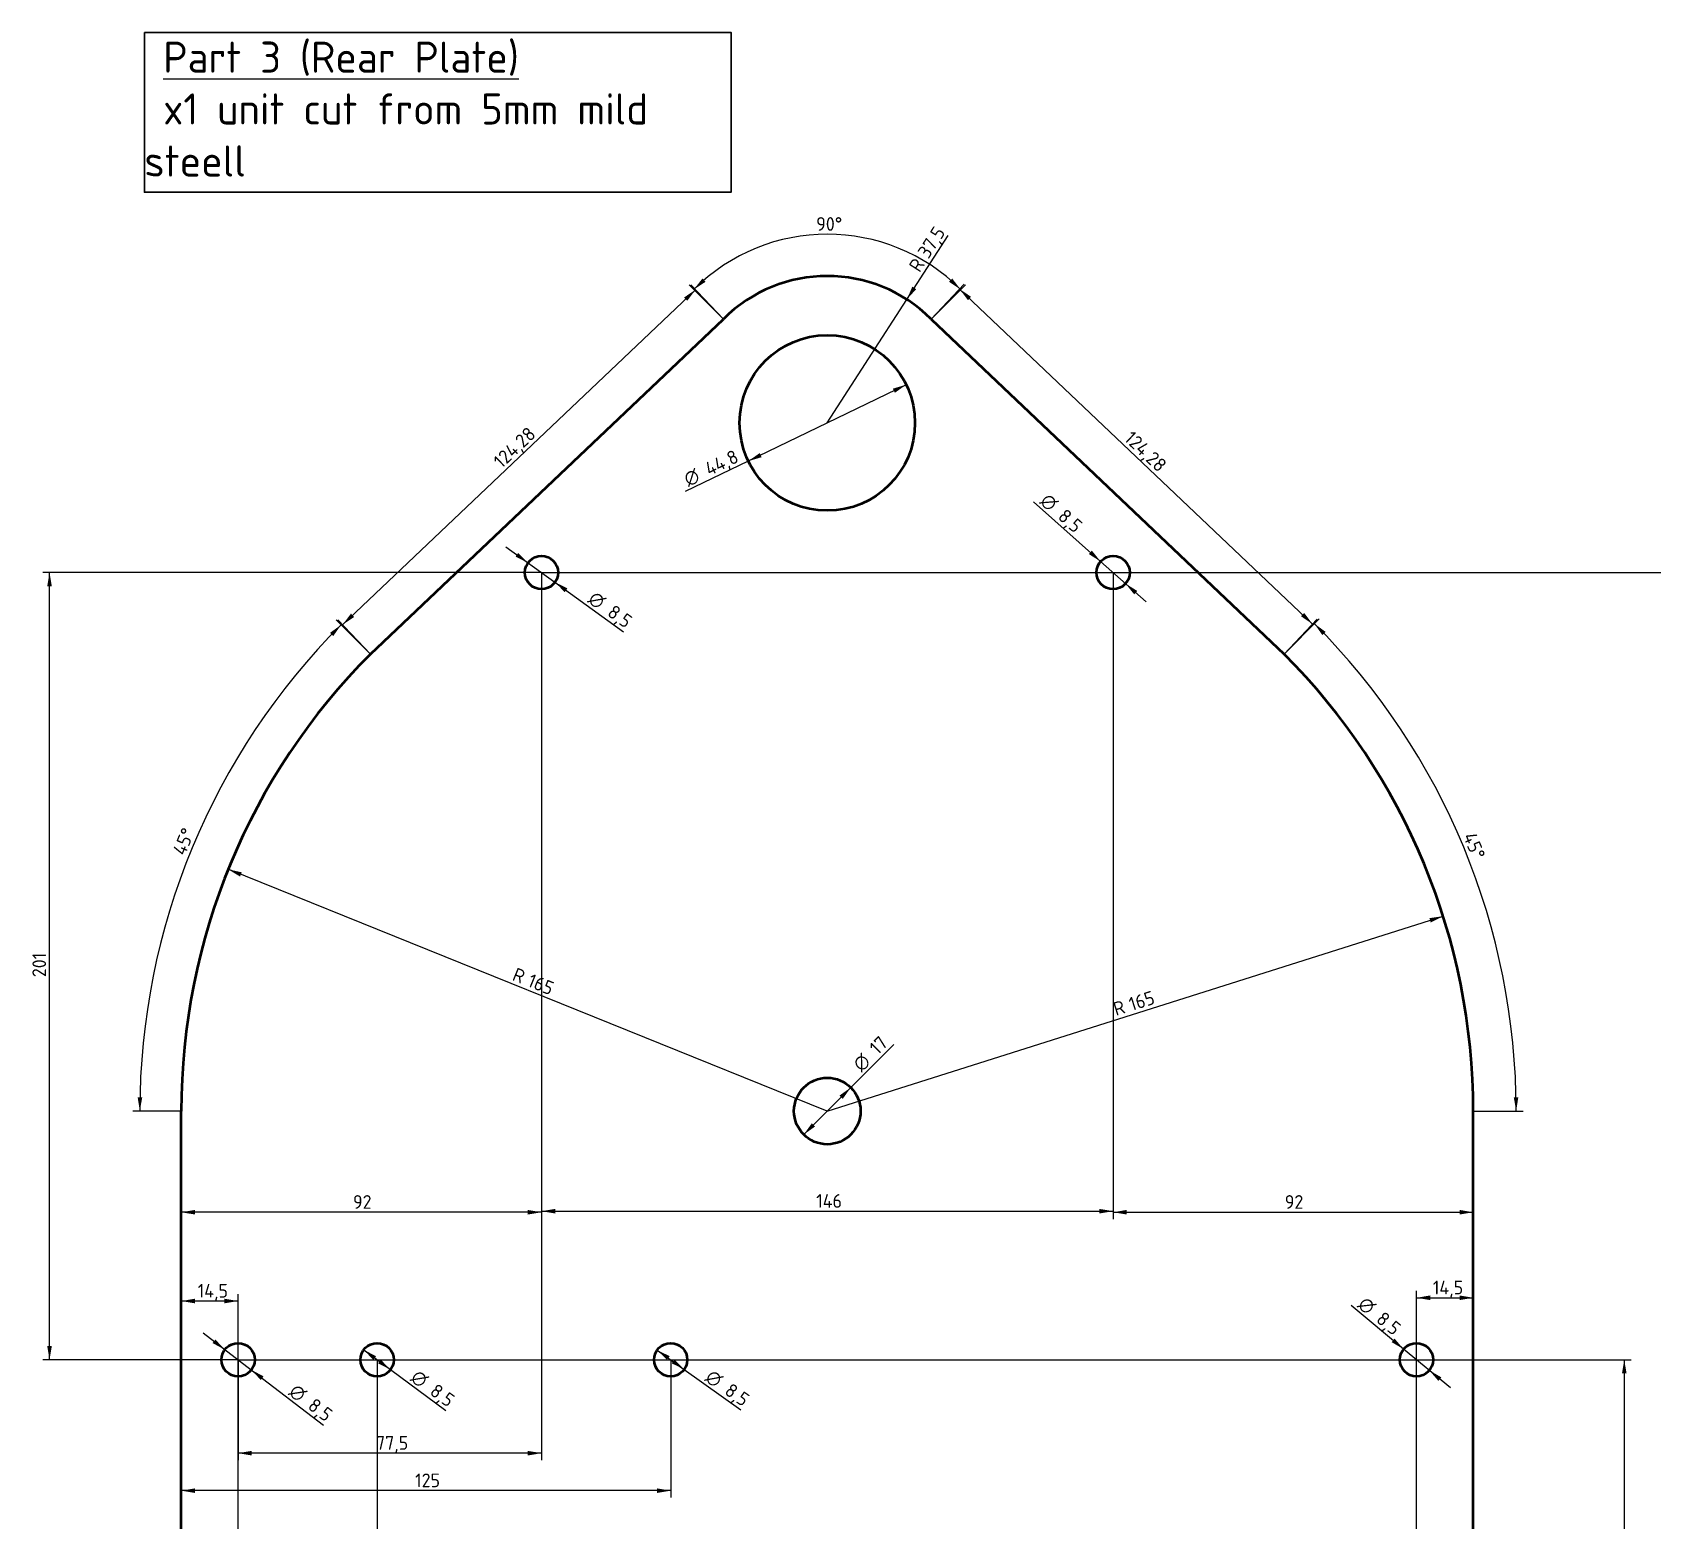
# Model space of a CAD drawing. Header units: millimetres. Extents: x -241 to 1487, y 11 to 833.
# Drawn here: x 312.8 to 726.6, y 242.8 to 622.8 of the extents above; entities that cross this region are included whole.
import ezdxf
from ezdxf.enums import TextEntityAlignment as Align

# ---------------------------------------------------------------- set-up
doc = ezdxf.new("R2010")
doc.units = ezdxf.units.MM
doc.layers.add('Default', color=7, linetype='Continuous')
doc.layers.add('Dimensions', color=7, linetype='Continuous')
doc.styles.add('SEACAD_Solid_Edge_ISO', font='seiso.ttf')
doc.styles.add('SEACAD_Solid_Edge_ISO1_Symbols', font='semeci1.ttf')
doc.dimstyles.new('ISO_(mm)', dxfattribs={"dimtxt": 3.5, "dimasz": 3.5, "dimexe": 1.75, "dimexo": 0, "dimgap": 0.875, "dimtad": 1, "dimtxsty": 'SEACAD_Solid_Edge_ISO', "dimblk1": '_SE_FILLED', "dimblk2": '_SE_FILLED', "dimsah": 1, "dimcen": 1.75, "dimadec": 0, "dimazin": 0, "dimtfac": 0.5, "dimtmove": 0, "dimatfit": 3, "dimfxl": 1, "dimarcsym": 0})

# ---------------------------------------------------------------- blocks, each defined once
blk = doc.blocks.new('DMBLK172')
at = {"layer": 'Dimensions', "linetype": 'Continuous', "lineweight": 25}
for points in [[(475.55, 284.8), (472.36, 286.36), (474.87, 283.85)], [(476.77, 283.93), (476.09, 282.98), (479.27, 281.42)]]:
    blk.add_hatch(color=7, dxfattribs=at).paths.add_polyline_path(points)
at = {"layer": 'Dimensions', "color": 7, "linetype": 'Continuous', "lineweight": 25}
for p, q in [((472.36, 286.36), (479.27, 281.42)), ((479.27, 281.42), (493.74, 271.06))]:
    blk.add_line(p, q, dxfattribs=at)
for s, style, p in [('O', 'SEACAD_Solid_Edge_ISO1_Symbols', (486.47, 281.64)), ('8,5', 'SEACAD_Solid_Edge_ISO', (491.35, 278.15))]:
    blk.add_text(s, height=3.5, rotation=324.4009, dxfattribs=dict(at, style=style)).set_placement(p, align=Align.TOP_LEFT)
blk = doc.blocks.new('_SE_FILLED')
at = {"color": 0}
blk.add_line((0, 0), (-1, 0), dxfattribs=at)
blk.add_solid([(0, 0), (-1, -0.1665), (-1, 0.1665), (0, 0)], dxfattribs=at)
blk = doc.blocks.new('DMBLK173')
at = {"layer": 'Dimensions', "linetype": 'Continuous', "lineweight": 25}
for points in [[(400.56, 284.8), (397.4, 286.42), (399.87, 283.87)], [(401.77, 283.91), (401.07, 282.97), (404.23, 281.36)]]:
    blk.add_hatch(color=7, dxfattribs=at).paths.add_polyline_path(points)
at = {"layer": 'Dimensions', "color": 7, "linetype": 'Continuous', "lineweight": 25}
for p, q in [((397.4, 286.42), (404.23, 281.36)), ((404.23, 281.36), (418.38, 270.9))]:
    blk.add_line(p, q, dxfattribs=at)
for s, style, p in [('O', 'SEACAD_Solid_Edge_ISO1_Symbols', (411.27, 281.6)), ('8,5', 'SEACAD_Solid_Edge_ISO', (416.1, 278.03))]:
    blk.add_text(s, height=3.5, rotation=323.5287, dxfattribs=dict(at, style=style)).set_placement(p, align=Align.TOP_LEFT)
blk = doc.blocks.new('DMBLK174')
at = {"layer": 'Dimensions', "linetype": 'Continuous', "lineweight": 25}
for points in [[(659.97, 288.38), (663.04, 286.6), (660.72, 289.28)], [(671.91, 278.5), (672.66, 279.4), (669.59, 281.18)]]:
    blk.add_hatch(color=7, dxfattribs=at).paths.add_polyline_path(points)
at = {"layer": 'Dimensions', "color": 7, "linetype": 'Continuous', "lineweight": 25}
for p, q in [((663.04, 286.6), (649.63, 297.7)), ((674.98, 276.72), (663.04, 286.6))]:
    blk.add_line(p, q, dxfattribs=at)
for s, style, p in [('O', 'SEACAD_Solid_Edge_ISO1_Symbols', (653.37, 300.29)), ('8,5', 'SEACAD_Solid_Edge_ISO', (657.99, 296.46))]:
    blk.add_text(s, height=3.5, rotation=320.3834, dxfattribs=dict(at, style=style)).set_placement(p, align=Align.TOP_LEFT)
blk = doc.blocks.new('DMBLK175')
at = {"layer": 'Dimensions', "linetype": 'Continuous', "lineweight": 25}
for points in [[(582.63, 489.6), (585.64, 487.71), (583.41, 490.47)], [(594.22, 479.31), (595, 480.18), (591.99, 482.07)]]:
    blk.add_hatch(color=7, dxfattribs=at).paths.add_polyline_path(points)
at = {"layer": 'Dimensions', "color": 7, "linetype": 'Continuous', "lineweight": 25}
for p, q in [((585.64, 487.71), (568.48, 502.96)), ((597.23, 477.42), (585.64, 487.71))]:
    blk.add_line(p, q, dxfattribs=at)
for s, style, p in [('O', 'SEACAD_Solid_Edge_ISO1_Symbols', (572.3, 505.41)), ('8,5', 'SEACAD_Solid_Edge_ISO', (576.78, 501.43))]:
    blk.add_text(s, height=3.5, rotation=318.3827, dxfattribs=dict(at, style=style)).set_placement(p, align=Align.TOP_LEFT)
blk = doc.blocks.new('DMBLK176')
at = {"layer": 'Dimensions', "linetype": 'Continuous', "lineweight": 25}
for points in [[(436.87, 489.89), (436.19, 488.95), (439.37, 487.37)], [(449.45, 480.83), (446.26, 482.41), (448.76, 479.89)]]:
    blk.add_hatch(color=7, dxfattribs=at).paths.add_polyline_path(points)
at = {"layer": 'Dimensions', "color": 7, "linetype": 'Continuous', "lineweight": 25}
for p, q in [((433.69, 491.46), (446.26, 482.41)), ((446.26, 482.41), (463.79, 469.79))]:
    blk.add_line(p, q, dxfattribs=at)
for s, style, p in [('O', 'SEACAD_Solid_Edge_ISO1_Symbols', (456.55, 480.39)), ('8,5', 'SEACAD_Solid_Edge_ISO', (461.41, 476.89))]:
    blk.add_text(s, height=3.5, rotation=324.2392, dxfattribs=dict(at, style=style)).set_placement(p, align=Align.TOP_LEFT)
blk = doc.blocks.new('DMBLK181')
at = {"layer": 'Dimensions', "linetype": 'Continuous', "lineweight": 25}
for points in [[(354.32, 299.47), (350.82, 298.88), (354.32, 298.3)], [(361.82, 299.47), (361.82, 298.3), (365.32, 298.88)]]:
    blk.add_hatch(color=7, dxfattribs=at).paths.add_polyline_path(points)
at = {"layer": 'Dimensions', "color": 7, "linetype": 'Continuous', "lineweight": 25}
for p, q in [((365.32, 298.88), (350.82, 298.88)), ((365.32, 72.05), (365.32, 300.63))]:
    blk.add_line(p, q, dxfattribs=at)
at = {"layer": 'Dimensions', "color": 7, "linetype": 'Continuous', "lineweight": 25, "style": 'SEACAD_Solid_Edge_ISO'}
blk.add_text('14,5', height=3.5, dxfattribs=at).set_placement((355, 303.26), align=Align.TOP_LEFT)
blk = doc.blocks.new('DMBLK182')
at = {"layer": 'Dimensions', "linetype": 'Continuous', "lineweight": 25}
for points in [[(669.82, 300.3), (666.32, 299.71), (669.82, 299.13)], [(677.32, 300.3), (677.32, 299.13), (680.82, 299.71)]]:
    blk.add_hatch(color=7, dxfattribs=at).paths.add_polyline_path(points)
at = {"layer": 'Dimensions', "color": 7, "linetype": 'Continuous', "lineweight": 25}
for p, q in [((666.32, 72.05), (666.32, 301.46)), ((666.32, 299.71), (680.82, 299.71))]:
    blk.add_line(p, q, dxfattribs=at)
at = {"layer": 'Dimensions', "color": 7, "linetype": 'Continuous', "lineweight": 25, "style": 'SEACAD_Solid_Edge_ISO'}
blk.add_text('14,5', height=3.5, dxfattribs=at).set_placement((670.5, 304.09), align=Align.TOP_LEFT)
blk = doc.blocks.new('DMBLK183')
at = {"layer": 'Dimensions', "linetype": 'Continuous', "lineweight": 25}
for points in [[(719.98, 280.39), (719.39, 283.89), (718.81, 280.39)], [(719.98, 50.89), (718.81, 50.89), (719.39, 47.39)]]:
    blk.add_hatch(color=7, dxfattribs=at).paths.add_polyline_path(points)
at = {"layer": 'Dimensions', "color": 7, "linetype": 'Continuous', "lineweight": 25}
for p, q in [((365.32, 283.89), (721.14, 283.89)), ((719.39, 283.89), (719.39, 47.39)), ((680.82, 47.39), (721.14, 47.39))]:
    blk.add_line(p, q, dxfattribs=at)
at = {"layer": 'Dimensions', "color": 7, "linetype": 'Continuous', "lineweight": 25, "style": 'SEACAD_Solid_Edge_ISO'}
blk.add_text('236,5', height=3.5, rotation=90, dxfattribs=at).set_placement((715.02, 161.26), align=Align.TOP_LEFT)
blk = doc.blocks.new('DMBLK184')
at = {"layer": 'Dimensions', "linetype": 'Continuous', "lineweight": 25}
for points in [[(740.98, 481.39), (740.39, 484.89), (739.81, 481.39)], [(740.98, 50.89), (739.81, 50.89), (740.39, 47.39)]]:
    blk.add_hatch(color=7, dxfattribs=at).paths.add_polyline_path(points)
at = {"layer": 'Dimensions', "color": 7, "linetype": 'Continuous', "lineweight": 25}
for p, q in [((442.82, 484.89), (742.14, 484.89)), ((740.39, 484.89), (740.39, 47.39)), ((680.82, 47.39), (742.14, 47.39))]:
    blk.add_line(p, q, dxfattribs=at)
at = {"layer": 'Dimensions', "color": 7, "linetype": 'Continuous', "lineweight": 25, "style": 'SEACAD_Solid_Edge_ISO'}
blk.add_text('437,5', height=3.5, rotation=90, dxfattribs=at).set_placement((736.02, 261.76), align=Align.TOP_LEFT)
blk = doc.blocks.new('DMBLK185')
at = {"layer": 'Dimensions', "linetype": 'Continuous', "lineweight": 25}
blk.add_hatch(color=7, dxfattribs=at).paths.add_polyline_path([(669.63, 396.64), (669.98, 395.53), (673.14, 397.14)])
at = {"layer": 'Dimensions', "color": 7, "linetype": 'Continuous', "lineweight": 25}
blk.add_line((515.82, 347.39), (673.14, 397.14), dxfattribs=at)
at = {"layer": 'Dimensions', "color": 7, "linetype": 'Continuous', "lineweight": 25, "style": 'SEACAD_Solid_Edge_ISO'}
for s, p in [('165', (592.49, 376.22)), ('R', (588.52, 374.97))]:
    blk.add_text(s, height=3.5, rotation=17.5474, dxfattribs=at).set_placement(p, align=Align.TOP_LEFT)
blk = doc.blocks.new('DMBLK186')
at = {"layer": 'Dimensions', "linetype": 'Continuous', "lineweight": 25}
for points in [[(643.11, 469.73), (640.25, 471.82), (642.28, 468.91)], [(691.17, 350.88), (691.79, 347.39), (692.33, 350.9)]]:
    blk.add_hatch(color=7, dxfattribs=at).paths.add_polyline_path(points)
at = {"layer": 'Dimensions', "color": 7, "linetype": 'Continuous', "lineweight": 25}
for p, q in [((632.49, 464.06), (641.48, 473.06)), ((680.82, 347.39), (693.54, 347.39))]:
    blk.add_line(p, q, dxfattribs=at)
blk.add_arc((515.82, 347.39), 175.97, 0, 45, dxfattribs=at)
at = {"layer": 'Dimensions', "color": 7, "linetype": 'Continuous', "lineweight": 25, "style": 'SEACAD_Solid_Edge_ISO'}
blk.add_text('45°', height=3.5, rotation=292.5, dxfattribs=at).set_placement((681.38, 418.94), align=Align.TOP_LEFT)
blk = doc.blocks.new('DMBLK187')
at = {"layer": 'Dimensions', "linetype": 'Continuous', "lineweight": 25}
for points in [[(552.55, 555.29), (549.61, 557.28), (551.75, 554.45)], [(637.63, 474.57), (636.83, 473.72), (639.77, 471.74)]]:
    blk.add_hatch(color=7, dxfattribs=at).paths.add_polyline_path(points)
at = {"layer": 'Dimensions', "color": 7, "linetype": 'Continuous', "lineweight": 25}
for p, q in [((542.33, 549.61), (550.82, 558.55)), ((549.61, 557.28), (639.77, 471.74)), ((632.49, 464.06), (640.97, 473.01))]:
    blk.add_line(p, q, dxfattribs=at)
at = {"layer": 'Dimensions', "color": 7, "linetype": 'Continuous', "lineweight": 25, "style": 'SEACAD_Solid_Edge_ISO'}
blk.add_text('124,28', height=3.5, rotation=316.5037, dxfattribs=at).set_placement((593.84, 521.35), align=Align.TOP_LEFT)
blk = doc.blocks.new('DMBLK188')
at = {"layer": 'Dimensions', "linetype": 'Continuous', "lineweight": 25}
for points in [[(483.92, 559.97), (481.75, 557.16), (484.71, 559.11)], [(546.92, 559.11), (549.88, 557.16), (547.72, 559.97)]]:
    blk.add_hatch(color=7, dxfattribs=at).paths.add_polyline_path(points)
at = {"layer": 'Dimensions', "color": 7, "linetype": 'Continuous', "lineweight": 25}
for p, q in [((489.3, 549.61), (480.51, 558.39)), ((542.33, 549.61), (551.12, 558.39))]:
    blk.add_line(p, q, dxfattribs=at)
blk.add_arc((515.82, 523.09), 48.18, 45, 135, dxfattribs=at)
at = {"layer": 'Dimensions', "color": 7, "linetype": 'Continuous', "lineweight": 25, "style": 'SEACAD_Solid_Edge_ISO'}
blk.add_text('90°', height=3.5, dxfattribs=at).set_placement((512.99, 575.64), align=Align.TOP_LEFT)
blk = doc.blocks.new('DMBLK189')
at = {"layer": 'Dimensions', "linetype": 'Continuous', "lineweight": 25}
for points in [[(479.24, 555.12), (480.04, 554.27), (482.18, 557.11)], [(394.16, 474.4), (392.03, 471.56), (394.97, 473.55)]]:
    blk.add_hatch(color=7, dxfattribs=at).paths.add_polyline_path(points)
at = {"layer": 'Dimensions', "color": 7, "linetype": 'Continuous', "lineweight": 25}
for p, q in [((392.03, 471.56), (482.18, 557.11)), ((489.3, 549.61), (480.98, 558.38)), ((399.14, 464.06), (390.82, 472.83))]:
    blk.add_line(p, q, dxfattribs=at)
at = {"layer": 'Dimensions', "color": 7, "linetype": 'Continuous', "lineweight": 25, "style": 'SEACAD_Solid_Edge_ISO'}
blk.add_text('124,28', height=3.5, rotation=43.4963, dxfattribs=at).set_placement((430.23, 513.84), align=Align.TOP_LEFT)
blk = doc.blocks.new('DMBLK190')
at = {"layer": 'Dimensions', "linetype": 'Continuous', "lineweight": 25}
for points in [[(389.62, 468.65), (391.65, 471.56), (388.78, 469.47)], [(339.67, 350.9), (340.22, 347.39), (340.84, 350.88)]]:
    blk.add_hatch(color=7, dxfattribs=at).paths.add_polyline_path(points)
at = {"layer": 'Dimensions', "color": 7, "linetype": 'Continuous', "lineweight": 25}
for p, q in [((399.14, 464.06), (390.41, 472.79)), ((350.82, 347.39), (338.47, 347.39))]:
    blk.add_line(p, q, dxfattribs=at)
blk.add_arc((515.82, 347.39), 175.6, 135, 180, dxfattribs=at)
at = {"layer": 'Dimensions', "color": 7, "linetype": 'Continuous', "lineweight": 25, "style": 'SEACAD_Solid_Edge_ISO'}
blk.add_text('45°', height=3.5, rotation=67.5, dxfattribs=at).set_placement((348.49, 413.73), align=Align.TOP_LEFT)
blk = doc.blocks.new('DMBLK191')
at = {"layer": 'Dimensions', "linetype": 'Continuous', "lineweight": 25}
blk.add_hatch(color=7, dxfattribs=at).paths.add_polyline_path([(365.82, 407.26), (366.26, 408.34), (362.79, 409.11)])
at = {"layer": 'Dimensions', "color": 7, "linetype": 'Continuous', "lineweight": 25}
blk.add_line((515.82, 347.39), (362.79, 409.11), dxfattribs=at)
at = {"layer": 'Dimensions', "color": 7, "linetype": 'Continuous', "lineweight": 25, "style": 'SEACAD_Solid_Edge_ISO'}
for s, p in [('R', (436.43, 384.13)), ('165', (440.29, 382.57))]:
    blk.add_text(s, height=3.5, rotation=338.0342, dxfattribs=at).set_placement(p, align=Align.TOP_LEFT)
blk = doc.blocks.new('DMBLK192')
at = {"layer": 'Dimensions', "linetype": 'Continuous', "lineweight": 25}
for points in [[(354.32, 320.97), (354.32, 322.14), (350.82, 321.55)], [(439.32, 320.97), (442.82, 321.55), (439.32, 322.14)]]:
    blk.add_hatch(color=7, dxfattribs=at).paths.add_polyline_path(points)
at = {"layer": 'Dimensions', "color": 7, "linetype": 'Continuous', "lineweight": 25}
for p, q in [((442.82, 484.89), (442.82, 319.8)), ((442.82, 321.55), (350.82, 321.55))]:
    blk.add_line(p, q, dxfattribs=at)
at = {"layer": 'Dimensions', "color": 7, "linetype": 'Continuous', "lineweight": 25, "style": 'SEACAD_Solid_Edge_ISO'}
blk.add_text('92', height=3.5, dxfattribs=at).set_placement((394.67, 325.93), align=Align.TOP_LEFT)
blk = doc.blocks.new('DMBLK193')
at = {"layer": 'Dimensions', "linetype": 'Continuous', "lineweight": 25}
for points in [[(592.32, 320.97), (592.32, 322.14), (588.82, 321.55)], [(677.32, 320.97), (680.82, 321.55), (677.32, 322.14)]]:
    blk.add_hatch(color=7, dxfattribs=at).paths.add_polyline_path(points)
at = {"layer": 'Dimensions', "color": 7, "linetype": 'Continuous', "lineweight": 25}
for p, q in [((588.82, 484.89), (588.82, 319.8)), ((588.82, 321.55), (680.82, 321.55))]:
    blk.add_line(p, q, dxfattribs=at)
at = {"layer": 'Dimensions', "color": 7, "linetype": 'Continuous', "lineweight": 25, "style": 'SEACAD_Solid_Edge_ISO'}
blk.add_text('92', height=3.5, dxfattribs=at).set_placement((632.67, 325.93), align=Align.TOP_LEFT)
blk = doc.blocks.new('DMBLK195')
at = {"layer": 'Dimensions', "linetype": 'Continuous', "lineweight": 25}
blk.add_hatch(color=7, dxfattribs=at).paths.add_polyline_path([(537.54, 557.87), (536.13, 554.61), (538.52, 557.24)])
at = {"layer": 'Dimensions', "color": 7, "linetype": 'Continuous', "lineweight": 25}
blk.add_line((515.82, 523.09), (546.67, 570.97), dxfattribs=at)
at = {"layer": 'Dimensions', "color": 7, "linetype": 'Continuous', "lineweight": 25, "style": 'SEACAD_Solid_Edge_ISO'}
for s, p in [('37,5', (538.71, 566.69)), ('R', (536.46, 563.19))]:
    blk.add_text(s, height=3.5, rotation=57.1978, dxfattribs=at).set_placement(p, align=Align.TOP_LEFT)
blk = doc.blocks.new('DMBLK196')
at = {"layer": 'Dimensions', "linetype": 'Continuous', "lineweight": 25}
for points in [[(446.32, 321.23), (446.32, 322.4), (442.82, 321.82)], [(585.32, 321.23), (588.82, 321.82), (585.32, 322.4)]]:
    blk.add_hatch(color=7, dxfattribs=at).paths.add_polyline_path(points)
at = {"layer": 'Dimensions', "color": 7, "linetype": 'Continuous', "lineweight": 25}
for p, q in [((442.82, 484.89), (442.82, 320.07)), ((588.82, 484.89), (588.82, 320.07)), ((442.82, 321.82), (588.82, 321.82))]:
    blk.add_line(p, q, dxfattribs=at)
at = {"layer": 'Dimensions', "color": 7, "linetype": 'Continuous', "lineweight": 25, "style": 'SEACAD_Solid_Edge_ISO'}
blk.add_text('146', height=3.5, dxfattribs=at).set_placement((512.99, 326.19), align=Align.TOP_LEFT)
blk = doc.blocks.new('DMBLK208')
at = {"layer": 'Dimensions', "linetype": 'Continuous', "lineweight": 25}
for points in [[(368.82, 259.45), (368.82, 260.62), (365.32, 260.04)], [(439.32, 259.45), (442.82, 260.04), (439.32, 260.62)]]:
    blk.add_hatch(color=7, dxfattribs=at).paths.add_polyline_path(points)
at = {"layer": 'Dimensions', "color": 7, "linetype": 'Continuous', "lineweight": 25}
for p, q in [((442.82, 484.89), (442.82, 258.29)), ((365.32, 283.89), (365.32, 258.29)), ((442.82, 260.04), (365.32, 260.04))]:
    blk.add_line(p, q, dxfattribs=at)
at = {"layer": 'Dimensions', "color": 7, "linetype": 'Continuous', "lineweight": 25, "style": 'SEACAD_Solid_Edge_ISO'}
blk.add_text('77,5', height=3.5, dxfattribs=at).set_placement((400.53, 264.41), align=Align.TOP_LEFT)
blk = doc.blocks.new('DMBLK209')
at = {"layer": 'Dimensions', "linetype": 'Continuous', "lineweight": 25}
for points in [[(316.57, 481.39), (317.74, 481.39), (317.16, 484.89)], [(316.57, 287.39), (317.16, 283.89), (317.74, 287.39)]]:
    blk.add_hatch(color=7, dxfattribs=at).paths.add_polyline_path(points)
at = {"layer": 'Dimensions', "color": 7, "linetype": 'Continuous', "lineweight": 25}
for p, q in [((442.82, 484.89), (315.41, 484.89)), ((317.16, 283.89), (317.16, 484.89)), ((365.32, 283.89), (315.41, 283.89))]:
    blk.add_line(p, q, dxfattribs=at)
at = {"layer": 'Dimensions', "color": 7, "linetype": 'Continuous', "lineweight": 25, "style": 'SEACAD_Solid_Edge_ISO'}
blk.add_text('201', height=3.5, rotation=90, dxfattribs=at).set_placement((312.78, 381.57), align=Align.TOP_LEFT)
blk = doc.blocks.new('DMBLK210')
at = {"layer": 'Dimensions', "linetype": 'Continuous', "lineweight": 25}
for points in [[(359.52, 289.06), (358.81, 288.14), (361.94, 286.47)], [(371.83, 279.64), (368.69, 281.31), (371.12, 278.72)]]:
    blk.add_hatch(color=7, dxfattribs=at).paths.add_polyline_path(points)
at = {"layer": 'Dimensions', "color": 7, "linetype": 'Continuous', "lineweight": 25}
for p, q in [((356.38, 290.73), (368.69, 281.31)), ((368.69, 281.31), (387.15, 267.18))]:
    blk.add_line(p, q, dxfattribs=at)
for s, style, p in [('O', 'SEACAD_Solid_Edge_ISO1_Symbols', (380.22, 277.99)), ('8,5', 'SEACAD_Solid_Edge_ISO', (384.98, 274.35))]:
    blk.add_text(s, height=3.5, rotation=322.5785, dxfattribs=dict(at, style=style)).set_placement(p, align=Align.TOP_LEFT)
blk = doc.blocks.new('DMBLK211')
at = {"layer": 'Dimensions', "linetype": 'Continuous', "lineweight": 25}
for points in [[(354.32, 159.3), (354.32, 160.46), (350.82, 159.88)], [(397.32, 159.3), (400.82, 159.88), (397.32, 160.46)]]:
    blk.add_hatch(color=7, dxfattribs=at).paths.add_polyline_path(points)
at = {"layer": 'Dimensions', "color": 7, "linetype": 'Continuous', "lineweight": 25}
for p, q in [((400.82, 283.89), (400.82, 158.13)), ((400.82, 159.88), (350.82, 159.88))]:
    blk.add_line(p, q, dxfattribs=at)
at = {"layer": 'Dimensions', "color": 7, "linetype": 'Continuous', "lineweight": 25, "style": 'SEACAD_Solid_Edge_ISO'}
blk.add_text('50', height=3.5, dxfattribs=at).set_placement((373.79, 164.25), align=Align.TOP_LEFT)
blk = doc.blocks.new('DMBLK212')
at = {"layer": 'Dimensions', "linetype": 'Continuous', "lineweight": 25}
for points in [[(354.32, 249.88), (354.32, 251.05), (350.82, 250.47)], [(472.32, 249.88), (475.82, 250.47), (472.32, 251.05)]]:
    blk.add_hatch(color=7, dxfattribs=at).paths.add_polyline_path(points)
at = {"layer": 'Dimensions', "color": 7, "linetype": 'Continuous', "lineweight": 25}
for p, q in [((475.82, 283.89), (475.82, 248.72)), ((475.82, 250.47), (350.82, 250.47))]:
    blk.add_line(p, q, dxfattribs=at)
at = {"layer": 'Dimensions', "color": 7, "linetype": 'Continuous', "lineweight": 25, "style": 'SEACAD_Solid_Edge_ISO'}
blk.add_text('125', height=3.5, dxfattribs=at).set_placement((410.53, 254.84), align=Align.TOP_LEFT)
blk = doc.blocks.new('DMBLK222')
at = {"layer": 'Dimensions', "linetype": 'Continuous', "lineweight": 25}
for points in [[(533.08, 530.79), (535.98, 532.84), (532.58, 531.84)], [(499.05, 514.34), (498.55, 515.39), (495.65, 513.34)]]:
    blk.add_hatch(color=7, dxfattribs=at).paths.add_polyline_path(points)
at = {"layer": 'Dimensions', "color": 7, "linetype": 'Continuous', "lineweight": 25}
for p, q in [((535.98, 532.84), (495.65, 513.34)), ((495.65, 513.34), (479.56, 505.56))]:
    blk.add_line(p, q, dxfattribs=at)
for s, style, p in [('44,8', 'SEACAD_Solid_Edge_ISO', (484.16, 512.64)), ('O', 'SEACAD_Solid_Edge_ISO1_Symbols', (478.76, 510.03))]:
    blk.add_text(s, height=3.5, rotation=25.8071, dxfattribs=dict(at, style=style)).set_placement(p, align=Align.TOP_LEFT)
blk = doc.blocks.new('DMBLK273')
at = {"layer": 'Dimensions', "linetype": 'Continuous', "lineweight": 25}
for points in [[(518.94, 351.34), (519.77, 350.51), (521.83, 353.4)], [(511.87, 344.27), (509.8, 341.38), (512.69, 343.44)]]:
    blk.add_hatch(color=7, dxfattribs=at).paths.add_polyline_path(points)
at = {"layer": 'Dimensions', "color": 7, "linetype": 'Continuous', "lineweight": 25}
for p, q in [((521.83, 353.4), (532.81, 364.37)), ((509.8, 341.38), (521.83, 353.4))]:
    blk.add_line(p, q, dxfattribs=at)
for s, style, p in [('17', 'SEACAD_Solid_Edge_ISO', (526.26, 364.01)), ('O', 'SEACAD_Solid_Edge_ISO1_Symbols', (522.02, 359.77))]:
    blk.add_text(s, height=3.5, rotation=44.9706, dxfattribs=dict(at, style=style)).set_placement(p, align=Align.TOP_LEFT)

msp = doc.modelspace()

# ---------------------------------------------------------------- linework, layer by layer
at = {"layer": 'Default', "color": 7, "linetype": 'Continuous', "lineweight": 50}
for p, q in [((399.143, 464.062), (489.3, 549.606)), ((542.333, 549.606), (632.489, 464.062)), ((350.816, 47.39), (350.816, 347.39)), ((680.816, 47.39), (680.816, 347.39))]:
    msp.add_line(p, q, dxfattribs=at)
at = {"layer": 'Default', "color": 7, "linetype": 'Continuous', "lineweight": 30}
msp.add_lwpolyline([(341.375, 622.798), (341.375, 581.974), (491.231, 581.974), (491.231, 622.798), (341.375, 622.798)], dxfattribs=at)
at = {"layer": 'Default', "color": 7, "linetype": 'Continuous', "lineweight": 50}
for centre, radius in [((515.816, 523.09), 22.4), ((442.816, 484.89), 4.25), ((588.816, 484.89), 4.25), ((515.816, 347.39), 8.5), ((365.316, 283.89), 4.25), ((400.816, 283.89), 4.25), ((475.816, 283.89), 4.25), ((666.316, 283.89), 4.25)]:
    msp.add_circle(centre, radius, dxfattribs=at)
for centre, radius, start, end in [((515.816, 523.09), 37.5, 45, 135), ((515.816, 347.39), 165, 135, 180), ((515.816, 347.39), 165, 0, 45)]:
    msp.add_arc(centre, radius, start, end, dxfattribs=at)

# ---------------------------------------------------------------- texts
at = {"layer": 'Default', "insert": (341.375, 620.453), "char_height": 7.9375, "width": 149.85551, "attachment_point": 1}
msp.add_mtext('{\\fSolid Edge ISO|b0||i0||c0|p34;\\C7;\\L\\H7.9375;\\W1.;\\T1.; Part 3 (Rear Plate)\\P}{\\fSolid Edge ISO|b0||i0||c0|p34;\\C7;\\H7.9375;\\W1.;\\T1.; x1 unit cut from 5mm mild steel}{\\fSolid Edge ISO|b0||i0||c0|p34;\\C7;\\H8.;\\W1.;\\T1.;l}', dxfattribs=at)

# ---------------------------------------------------------------- dimensions: what is measured, and where the dimension line sits
at = {"layer": 'Dimensions', "color": 7, "linetype": 'Continuous', "lineweight": 25}
for base, center, p1, p2, picture, middle in [((515.816, 571.267), (515.816, 523.09), (489.3, 549.606), (542.333, 549.606), 'DMBLK188', (515.816, 571.267)), ((353.584, 414.588), (515.816, 347.39), (350.816, 347.39), (399.143, 464.062), 'DMBLK190', (353.584, 414.588)), ((678.391, 414.731), (515.816, 347.39), (680.816, 347.39), (632.489, 464.062), 'DMBLK186', (678.391, 414.731))]:
    dim = msp.add_angular_dim_3p(base=base, center=center, p1=p1, p2=p2, text='\\A1;<>', dimstyle='ISO_(mm)', override={"dimtolj": 1}, dxfattribs=at)
    dim.commit()
    dim.dimension.update_dxf_attribs({"geometry": picture, "text_midpoint": middle, "dimtype": 165})
for center, mpoint, picture, middle in [((515.816, 523.09), (536.131, 554.61), 'DMBLK195', (539.469, 559.789)), ((515.816, 347.39), (362.794, 409.109), 'DMBLK191', (439.305, 378.249)), ((515.816, 347.39), (673.138, 397.136), 'DMBLK185', (594.477, 372.263))]:
    dim = msp.add_radius_dim(center=center, mpoint=mpoint, text='\\A1;<>', dimstyle='ISO_(mm)', override={"dimtolj": 1}, dxfattribs=at)
    dim.commit()
    dim.dimension.update_dxf_attribs({"geometry": picture, "text_midpoint": middle, "dimtype": 164})
for base, p1, p2, angle, picture, middle, dimtype in [((392.026, 471.563), (399.143, 464.062), (489.3, 549.606), 43.4963, 'DMBLK189', (437.104, 514.335), 161), ((549.614, 557.281), (542.333, 549.606), (632.489, 464.062), 316.5037, 'DMBLK187', (594.692, 514.509), 161), ((317.158, 484.89), (365.316, 283.89), (442.816, 484.89), 90, 'DMBLK209', (317.158, 384.39), 160), ((740.394, 47.39), (442.816, 484.89), (350.816, 47.39), 90, 'DMBLK184', (740.394, 266.14), 160), ((442.816, 321.817), (442.816, 484.89), (588.816, 484.89), 0, 'DMBLK196', (515.816, 321.817), 161), ((719.394, 47.39), (365.316, 283.89), (350.816, 47.39), 90, 'DMBLK183', (719.394, 165.64), 160)]:
    dim = msp.add_linear_dim(base=base, p1=p1, p2=p2, angle=angle, text='\\A1;<>', dimstyle='ISO_(mm)', dxfattribs=at)
    dim.commit()
    dim.dimension.update_dxf_attribs({"geometry": picture, "text_midpoint": middle, "dimtype": dimtype})
for p1, p2, picture, middle in [((535.982, 532.841), (495.65, 513.338), 'DMBLK222', (493.466, 512.282)), ((591.993, 482.067), (585.639, 487.712), 'DMBLK175', (578.422, 494.124)), ((439.367, 487.374), (446.265, 482.406), 'DMBLK176', (452.996, 477.558)), ((509.803, 341.382), (521.829, 353.397), 'DMBLK273', (524.244, 355.809)), ((669.59, 281.18), (663.042, 286.6), 'DMBLK174', (659.878, 289.219)), ((361.941, 286.472), (368.691, 281.307), 'DMBLK210', (376.59, 275.264)), ((397.398, 286.416), (404.234, 281.364), 'DMBLK173', (407.689, 278.81)), ((472.36, 286.364), (479.272, 281.416), 'DMBLK172', (482.929, 278.797))]:
    dim = msp.add_diameter_dim_2p(p1=p1, p2=p2, text='\\A1;<>', dimstyle='ISO_(mm)', override={"dimtmove": 1, "dimtolj": 1}, dxfattribs=at)
    dim.commit()
    dim.dimension.update_dxf_attribs({"geometry": picture, "text_midpoint": middle, "dimtype": 163})
for base, p1, p2, picture, middle in [((350.816, 321.554), (442.816, 484.89), (350.816, 347.39), 'DMBLK192', (396.816, 321.554)), ((365.316, 260.037), (442.816, 484.89), (365.316, 283.89), 'DMBLK208', (404.066, 260.037)), ((680.816, 321.554), (588.816, 484.89), (680.816, 347.39), 'DMBLK193', (634.816, 321.554)), ((350.816, 298.883), (365.316, 283.89), (350.816, 347.39), 'DMBLK181', (358.066, 298.883)), ((350.816, 159.879), (400.816, 283.89), (350.816, 347.39), 'DMBLK211', (375.816, 159.879)), ((350.816, 250.468), (475.816, 283.89), (350.816, 347.39), 'DMBLK212', (413.316, 250.468)), ((680.816, 299.713), (666.316, 283.89), (680.816, 347.39), 'DMBLK182', (673.566, 299.713))]:
    dim = msp.add_linear_dim(base=base, p1=p1, p2=p2, text='\\A1;<>', dimstyle='ISO_(mm)', dxfattribs=at)
    dim.commit()
    dim.dimension.update_dxf_attribs({"geometry": picture, "text_midpoint": middle, "dimtype": 160})

doc.saveas('drawing.dxf')
